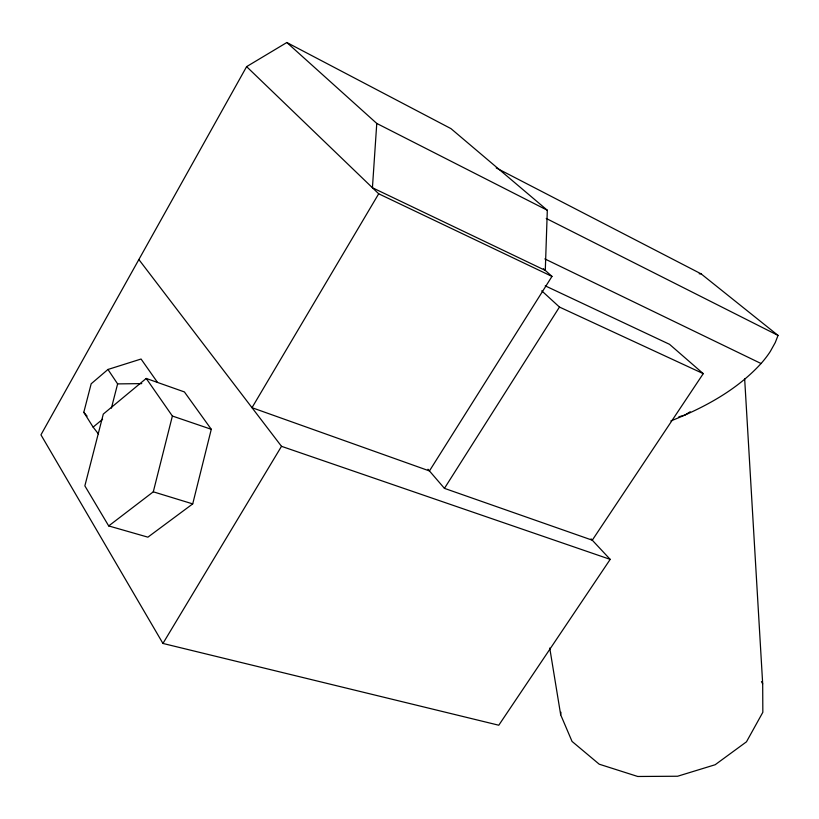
<?xml version="1.0" encoding="UTF-8"?>
<svg xmlns="http://www.w3.org/2000/svg" width="819" height="819" viewBox="0 0 819 819"><rect width="100%" height="100%" fill="white"/><g stroke="black" fill="none" stroke-linecap="round" stroke-linejoin="round"><path stroke-width="1.23" d="M286.845 42.516L450.962 128.624L547.317 210.248L545.29 270.413L372.43 187.746L376.771 123.444L286.845 42.516L246.611 66.636L40.95 434.838L162.94 643.447L498.781 725.224L610.196 559.377L591.052 538.882M744.666 378.921L762.684 683.834L762.837 712.284L746.478 741.809L715.161 764.741L677.61 776.238L637.755 776.484L599.221 764.199L572.031 741.41L560.677 714.772L560.943 712.233M192.721 503.89L211.282 429.289L184.408 391.932L146.222 378.45L103.296 414.076L84.859 485.872L108.702 525.931L147.901 537.162L192.721 503.89L153.296 491.82L108.702 525.931M153.296 491.82L172.379 416.032L146.222 378.45M111.394 408.169L117.619 383.896L107.954 369.471L91.175 383.783L83.804 412.305L93.12 427.119L98.515 434.07M496.222 167.926L701.105 273.853L778.05 335.421L775.255 342.567L770.321 351.433A167.506 96.959 -7.1 0 1 761.056 363.523C736.721 390.233 704.053 407.719 670.853 420.925M246.611 66.636L378.695 193.786L251.996 407.688L429.443 470.935L551.975 276.402L543.396 268.714M162.94 643.447L281.501 446.324L138.861 259.541M545.239 285.851L669.532 344.318L703.255 373.638L592.28 540.192L444.441 488.359L559.459 307.053L541.738 290.837M93.12 427.119L102.58 419.287M690.202 411.752L684.868 415.09L678.838 416.799M107.954 369.471L141.063 359.029L157.504 382.401M117.619 383.896L141.769 383.609M699.211 273.771L701.105 273.853M172.379 416.032L211.282 429.289M281.501 446.324L610.196 559.377M559.459 307.053L703.255 373.638M378.695 193.786L551.975 276.402M544.83 258.906L761.066 363.534M546.232 218.448L778.05 335.421M376.771 123.444L547.317 210.248M427.979 469.236L444.441 488.359M83.804 412.305L87.07 416.134M761.455 681.623L762.684 683.834M549.744 648.034L560.677 714.772"/></g></svg>
